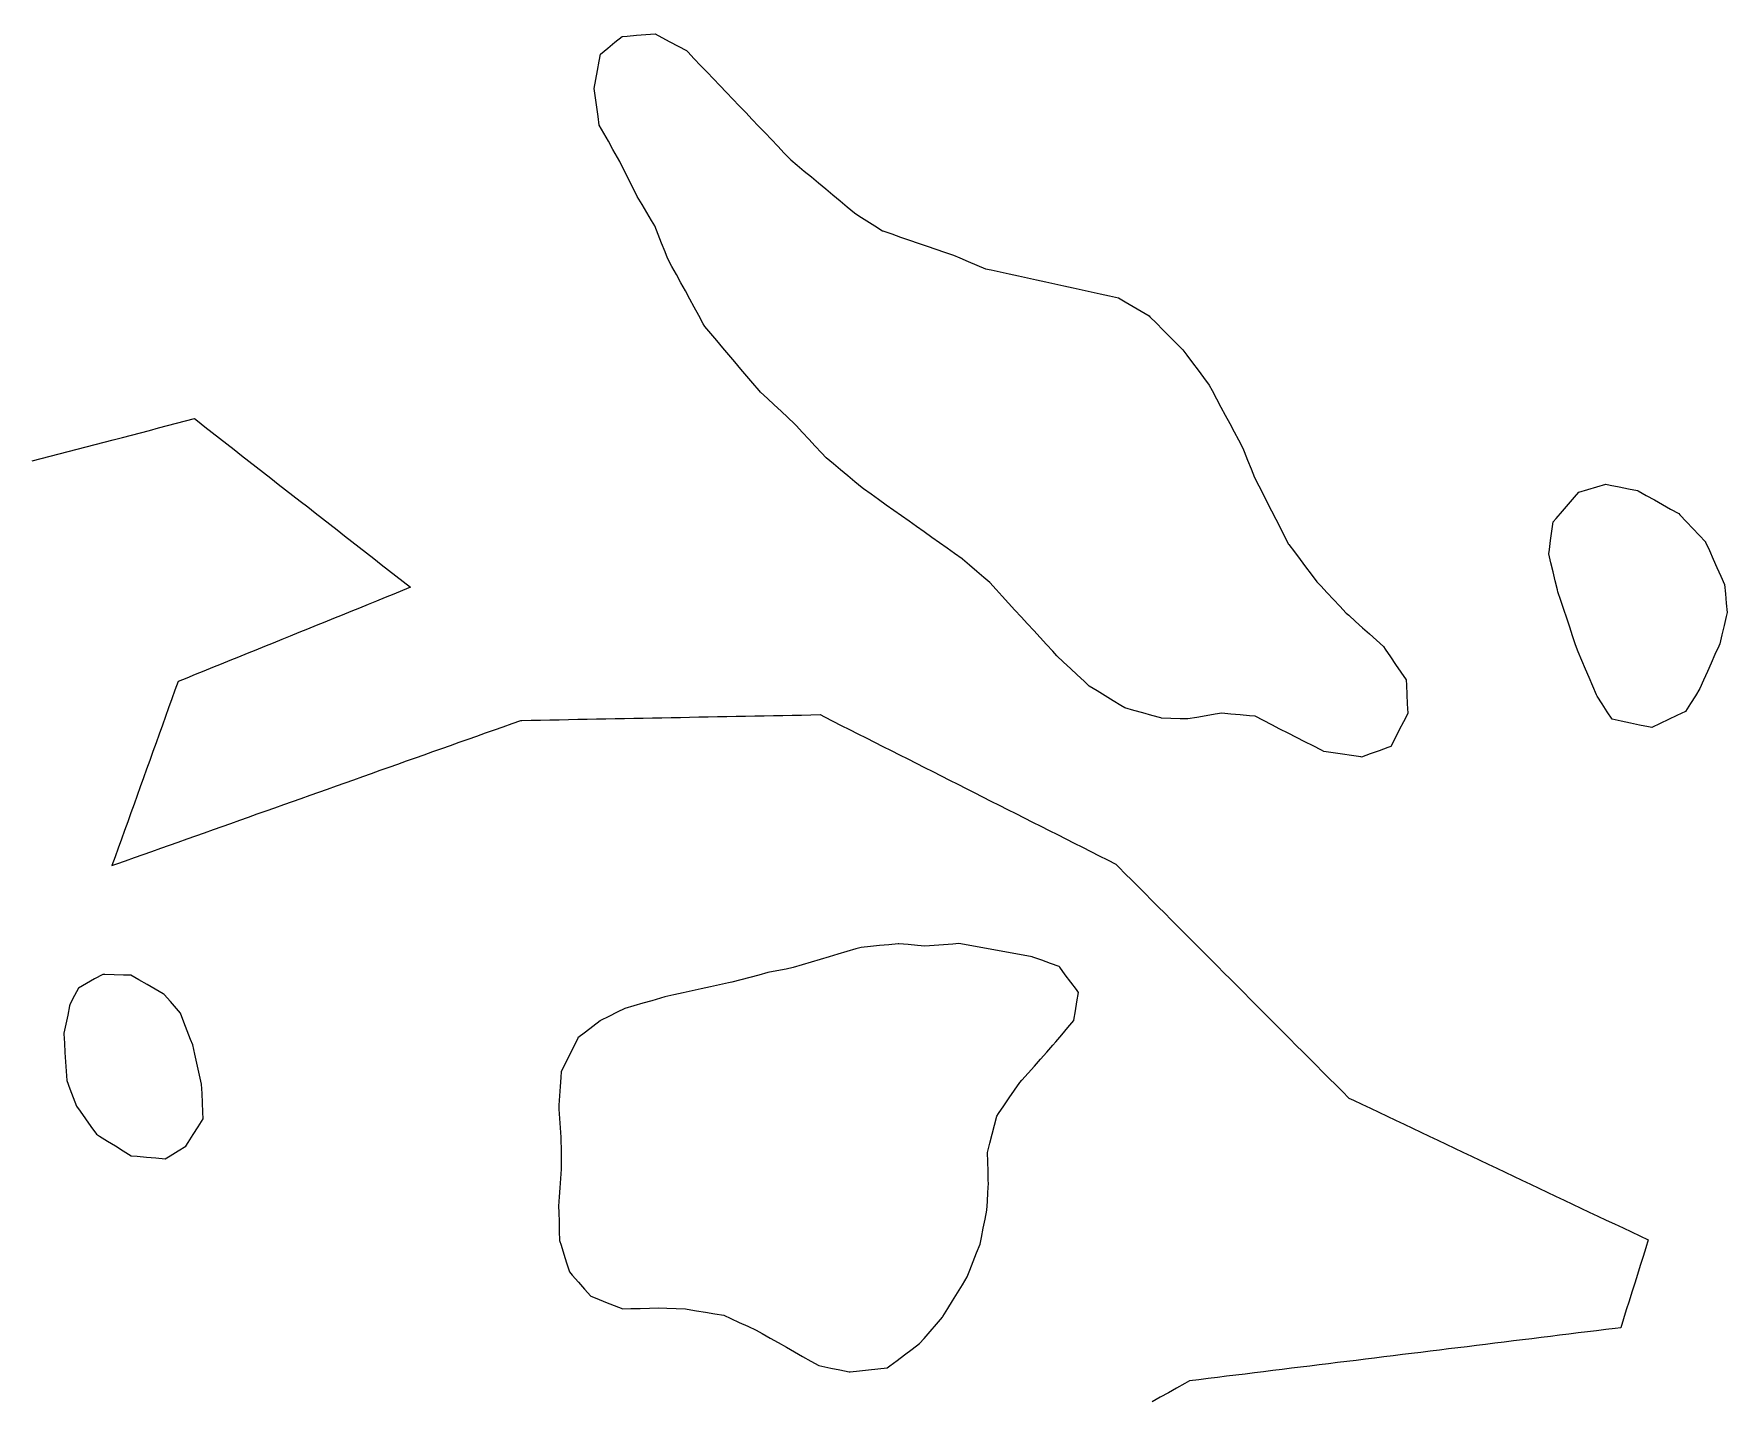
# Model space of a CAD drawing. Header units: millimetres. Extents: x 230 to 3347, y 514 to 5196.
# Drawn here: x 737 to 918.7, y 2103.2 to 2249.6 of the extents above; entities that cross this region are included whole.
import ezdxf

# ---------------------------------------------------------------- set-up
doc = ezdxf.new("R2010")
doc.units = ezdxf.units.MM
for name, color, linetype in [('ALL_HOLES', 1, 'Continuous'), ('ALL_ISLANDS', 7, 'Continuous'), ('OUTLINE_ISLAND_01', 7, 'Continuous'), ('OUTLINE_ISLAND_01_HOLE_93', 1, 'Continuous'), ('OUTLINE_ISLAND_01_HOLE_99', 1, 'Continuous'), ('OUTLINE_ISLAND_06', 7, 'Continuous'), ('OUTLINE_ISLAND_44', 7, 'Continuous')]:
    doc.layers.add(name, color=color, linetype=linetype)

msp = doc.modelspace()

# ---------------------------------------------------------------- linework, layer by layer
at = {"layer": 'ALL_HOLES'}
for points in [[(797.85, 2247.4174), (798.6261, 2248.0481), (799.4022, 2248.6787), (800.1783, 2249.3093), (800.7139, 2249.3513), (801.7108, 2249.4296), (802.7078, 2249.5078), (803.7047, 2249.5861), (804.4165, 2249.2054), (805.2984, 2248.7338), (806.1802, 2248.2623), (807.0621, 2247.7907), (807.2061, 2247.6402), (807.8972, 2246.9175), (808.5884, 2246.1947), (809.2795, 2245.472), (809.9707, 2244.7493), (810.6618, 2244.0266), (811.353, 2243.3039), (812.0441, 2242.5812), (812.7353, 2241.8585), (813.4264, 2241.1358), (814.1176, 2240.4131), (814.8087, 2239.6904), (815.4999, 2238.9676), (816.191, 2238.2449), (816.8822, 2237.5222), (817.5734, 2236.7995), (818.2645, 2236.0768), (818.9457, 2235.5076), (819.713, 2234.8664), (820.4804, 2234.2251), (821.2477, 2233.5839), (822.0151, 2232.9427), (822.7824, 2232.3014), (823.5497, 2231.6602), (824.3171, 2231.019), (825.0844, 2230.3778), (825.5846, 2230.0593), (826.4282, 2229.5223), (827.2717, 2228.9852), (828.1153, 2228.4482), (828.1541, 2228.4349), (829.1, 2228.1102), (830.0458, 2227.7856), (830.9917, 2227.461), (831.9375, 2227.1364), (832.8834, 2226.8118), (833.8292, 2226.4872), (834.7751, 2226.1626), (835.7209, 2225.838), (836.3908, 2225.5548), (837.3119, 2225.1654), (838.233, 2224.7761), (839.1541, 2224.3867), (839.7574, 2224.2543), (840.7342, 2224.0401), (841.711, 2223.8258), (842.6878, 2223.6115), (843.6645, 2223.3973), (844.6413, 2223.183), (845.6181, 2222.9687), (846.5949, 2222.7545), (847.5716, 2222.5402), (848.5484, 2222.3259), (849.5252, 2222.1117), (850.502, 2221.8974), (851.4788, 2221.6832), (852.4555, 2221.4689), (853.4323, 2221.2546), (854.1317, 2220.8412), (854.9926, 2220.3324), (855.8535, 2219.8236), (856.7143, 2219.3148), (856.7933, 2219.2353), (857.4982, 2218.5261), (858.2031, 2217.8168), (858.9081, 2217.1075), (859.613, 2216.3982), (860.3179, 2215.689), (860.7614, 2215.0983), (861.3618, 2214.2986), (861.9622, 2213.4989), (862.5626, 2212.6992), (863.163, 2211.8995), (863.4803, 2211.303), (863.9498, 2210.4201), (864.4194, 2209.5372), (864.889, 2208.6543), (865.3586, 2207.7714), (865.8281, 2206.8885), (866.2977, 2206.0056), (866.7673, 2205.1227), (866.913, 2204.7593), (867.2851, 2203.8311), (867.6572, 2202.9029), (868.0293, 2201.9747), (868.035, 2201.9635), (868.4891, 2201.0725), (868.9432, 2200.1816), (869.3973, 2199.2906), (869.8515, 2198.3997), (870.3056, 2197.5087), (870.7597, 2196.6178), (871.2138, 2195.7268), (871.6679, 2194.8359), (871.7074, 2194.7833), (872.3086, 2193.9841), (872.9098, 2193.185), (873.5109, 2192.3859), (874.1121, 2191.5868), (874.7132, 2190.7876), (875.1303, 2190.3421), (875.8137, 2189.6121), (876.4972, 2188.882), (877.1806, 2188.152), (877.864, 2187.422), (878.1263, 2187.1874), (878.8718, 2186.5208), (879.6173, 2185.8543), (880.3627, 2185.1877), (881.1082, 2184.5212), (881.8536, 2183.8546), (882.0493, 2183.5643), (882.608, 2182.7349), (883.1667, 2181.9055), (883.7254, 2181.0762), (884.2841, 2180.2468), (884.3141, 2179.6729), (884.3662, 2178.6742), (884.4183, 2177.6756), (884.4705, 2176.6769), (884.4628, 2176.662), (884.0078, 2175.7715), (883.5529, 2174.881), (883.0979, 2173.9905), (882.6429, 2173.1), (882.3322, 2172.9885), (881.391, 2172.6505), (880.4499, 2172.3126), (879.5087, 2171.9746), (879.4296, 2171.9863), (878.4403, 2172.132), (877.451, 2172.2778), (876.4617, 2172.4236), (875.4723, 2172.5694), (875.2056, 2172.706), (874.3154, 2173.1616), (873.4252, 2173.6172), (872.5351, 2174.0728), (871.6449, 2174.5285), (870.7547, 2174.9841), (869.8645, 2175.4397), (868.9744, 2175.8953), (868.0842, 2176.351), (867.4903, 2176.4047), (866.4944, 2176.4948), (865.4985, 2176.585), (864.5025, 2176.6751), (863.8183, 2176.5601), (862.8322, 2176.3943), (861.846, 2176.2286), (860.8599, 2176.0628), (860.0528, 2176.0923), (859.0534, 2176.1289), (858.0541, 2176.1655), (857.969, 2176.1887), (857.0042, 2176.4515), (856.0394, 2176.7144), (855.0745, 2176.9772), (854.1097, 2177.2401), (853.6948, 2177.4966), (852.8442, 2178.0224), (851.9936, 2178.5483), (851.143, 2179.0741), (850.2925, 2179.6), (849.7372, 2180.1186), (849.0064, 2180.8013), (848.2756, 2181.4839), (847.5448, 2182.1665), (846.8141, 2182.8491), (846.3722, 2183.3305), (845.6961, 2184.0673), (845.0199, 2184.8041), (844.3438, 2185.5408), (843.6676, 2186.2776), (842.9915, 2187.0144), (842.3153, 2187.7511), (841.6391, 2188.4879), (840.963, 2189.2246), (840.2868, 2189.9614), (839.6107, 2190.6982), (838.971, 2191.2508), (838.2142, 2191.9045), (837.4575, 2192.5583), (836.7007, 2193.212), (836.6632, 2193.2386), (835.8474, 2193.817), (835.0316, 2194.3953), (834.2159, 2194.9737), (833.4001, 2195.5521), (832.5843, 2196.1304), (831.7685, 2196.7088), (830.9528, 2197.2872), (830.137, 2197.8655), (829.3212, 2198.4439), (828.5054, 2199.0223), (827.6896, 2199.6006), (826.8739, 2200.179), (826.0581, 2200.7574), (825.9126, 2200.8786), (825.1446, 2201.519), (824.3765, 2202.1594), (823.6084, 2202.7998), (822.8404, 2203.4401), (822.0723, 2204.0805), (821.5725, 2204.6208), (820.8935, 2205.3548), (820.2144, 2206.0889), (819.5354, 2206.823), (818.8563, 2207.5571), (818.6788, 2207.7227), (817.9475, 2208.4048), (817.2162, 2209.0869), (816.485, 2209.769), (815.7537, 2210.4511), (815.0224, 2211.1332), (814.8562, 2211.3289), (814.2089, 2212.0911), (813.5615, 2212.8532), (812.9142, 2213.6154), (812.2668, 2214.3776), (811.6195, 2215.1398), (810.9721, 2215.902), (810.3248, 2216.6642), (809.6774, 2217.4264), (809.0301, 2218.1886), (808.8693, 2218.4832), (808.3903, 2219.3611), (807.9114, 2220.2389), (807.4324, 2221.1168), (806.9534, 2221.9946), (806.4745, 2222.8724), (805.9955, 2223.7503), (805.5166, 2224.6281), (805.0376, 2225.5059), (804.7742, 2226.1787), (804.4095, 2227.1099), (804.0449, 2228.041), (803.6803, 2228.9722), (803.3337, 2229.5488), (802.8186, 2230.406), (802.3035, 2231.2631), (801.7884, 2232.1202), (801.6986, 2232.3011), (801.254, 2233.1968), (800.8093, 2234.0925), (800.3646, 2234.9882), (799.9199, 2235.8839), (799.6746, 2236.3196), (799.184, 2237.191), (798.6934, 2238.0624), (798.2028, 2238.9338), (797.7122, 2239.8052), (797.5855, 2240.735), (797.4503, 2241.7259), (797.3152, 2242.7167), (797.1801, 2243.7075), (797.3552, 2244.677), (797.5329, 2245.6611), (797.7106, 2246.6452)], [(902.8303, 2200.3864), (903.7881, 2200.6737), (904.7459, 2200.9611), (905.7037, 2201.2484), (906.187, 2201.1526), (907.168, 2200.9582), (908.1489, 2200.7638), (909.1298, 2200.5693), (909.1812, 2200.5405), (910.0535, 2200.0517), (910.9259, 2199.5628), (911.7982, 2199.0739), (912.6706, 2198.5851), (913.543, 2198.0962), (913.6718, 2197.9605), (914.3601, 2197.2351), (915.0484, 2196.5097), (915.7367, 2195.7842), (916.425, 2195.0588), (916.4284, 2195.0512), (916.8328, 2194.1367), (917.2372, 2193.2221), (917.6416, 2192.3075), (918.046, 2191.3929), (918.4504, 2190.4783), (918.5452, 2189.4852), (918.6402, 2188.4897), (918.7352, 2187.4942), (918.6319, 2187.054), (918.4034, 2186.0804), (918.175, 2185.1069), (917.9465, 2184.1333), (917.8373, 2183.8877), (917.4312, 2182.9739), (917.0251, 2182.0601), (916.6189, 2181.1462), (916.2128, 2180.2324), (915.8067, 2179.3186), (915.332, 2178.5604), (914.8013, 2177.7128), (914.2706, 2176.8652), (914.2566, 2176.8585), (913.3538, 2176.4283), (912.4511, 2175.9981), (911.5484, 2175.5679), (910.6456, 2175.1377), (910.3094, 2175.2077), (909.3304, 2175.4116), (908.3515, 2175.6155), (907.3725, 2175.8195), (906.3935, 2176.0234), (905.8734, 2176.8343), (905.3336, 2177.676), (904.7938, 2178.5178), (904.7287, 2178.6674), (904.3301, 2179.5845), (903.9314, 2180.5016), (903.5328, 2181.4187), (903.1342, 2182.3358), (902.7355, 2183.253), (902.4758, 2184.0268), (902.1575, 2184.9748), (901.8393, 2185.9228), (901.5211, 2186.8708), (901.2028, 2187.8188), (900.8846, 2188.7668), (900.5663, 2189.7148), (900.521, 2189.9064), (900.2905, 2190.8794), (900.06, 2191.8525), (899.8295, 2192.8256), (899.599, 2193.7987), (899.6603, 2194.2386), (899.7984, 2195.2291), (899.9365, 2196.2195), (900.0746, 2197.2099), (900.4064, 2197.5924), (901.0617, 2198.3478), (901.717, 2199.1031), (902.3723, 2199.8585)]]:
    msp.add_lwpolyline(points, close=True, dxfattribs=at)
at = {"layer": 'ALL_ISLANDS'}
msp.add_lwpolyline([(736.8669, 2203.7514), (737.8344, 2204.0041), (738.802, 2204.2568), (739.7695, 2204.5096), (740.737, 2204.7623), (741.7046, 2205.015), (742.6721, 2205.2677), (743.6396, 2205.5205), (744.6072, 2205.7732), (745.5747, 2206.0259), (746.5423, 2206.2787), (747.5098, 2206.5314), (748.4773, 2206.7841), (749.4449, 2207.0369), (750.4124, 2207.2896), (751.3799, 2207.5423), (752.3475, 2207.7951), (753.315, 2208.0478), (754.2825, 2208.3005), (754.6083, 2208.046), (755.3963, 2207.4303), (756.1843, 2206.8147), (756.9723, 2206.199), (757.7603, 2205.5833), (758.5483, 2204.9676), (759.3363, 2204.352), (760.1243, 2203.7363), (760.9123, 2203.1206), (761.7003, 2202.5049), (762.4883, 2201.8892), (763.2763, 2201.2736), (764.0643, 2200.6579), (764.8523, 2200.0422), (765.6403, 2199.4265), (766.4283, 2198.8109), (767.2163, 2198.1952), (768.0043, 2197.5795), (768.7923, 2196.9638), (769.5803, 2196.3482), (770.3683, 2195.7325), (771.1563, 2195.1168), (771.9443, 2194.5011), (772.7323, 2193.8855), (773.5203, 2193.2698), (774.3083, 2192.6541), (775.0963, 2192.0384), (775.8843, 2191.4227), (776.6723, 2190.8071), (777.4603, 2190.1914), (776.6107, 2189.8466), (775.6841, 2189.4706), (774.7575, 2189.0946), (773.8309, 2188.7186), (772.9042, 2188.3426), (771.9776, 2187.9666), (771.051, 2187.5906), (770.1244, 2187.2145), (769.1978, 2186.8385), (768.2712, 2186.4625), (767.3446, 2186.0865), (766.4179, 2185.7105), (765.4913, 2185.3345), (764.5647, 2184.9585), (763.6381, 2184.5824), (762.7115, 2184.2064), (761.7849, 2183.8304), (760.8583, 2183.4544), (759.9316, 2183.0784), (759.005, 2182.7024), (758.0784, 2182.3264), (757.1518, 2181.9504), (756.2252, 2181.5743), (755.2986, 2181.1983), (754.372, 2180.8223), (753.4453, 2180.4463), (752.5187, 2180.0703), (752.188, 2179.1496), (751.85, 2178.2085), (751.5119, 2177.2674), (751.1739, 2176.3263), (750.8359, 2175.3851), (750.4978, 2174.444), (750.1598, 2173.5029), (749.8217, 2172.5617), (749.4837, 2171.6206), (749.1456, 2170.6795), (748.8076, 2169.7384), (748.4695, 2168.7972), (748.1315, 2167.8561), (747.7934, 2166.915), (747.4554, 2165.9738), (747.1173, 2165.0327), (746.7793, 2164.0916), (746.4413, 2163.1504), (746.1032, 2162.2093), (745.7652, 2161.2682), (745.4271, 2160.3271), (745.9479, 2160.512), (746.8902, 2160.8466), (747.8326, 2161.1812), (748.7749, 2161.5159), (749.7173, 2161.8505), (750.6596, 2162.1851), (751.602, 2162.5198), (752.5443, 2162.8544), (753.4867, 2163.189), (754.429, 2163.5237), (755.3714, 2163.8583), (756.3137, 2164.1929), (757.2561, 2164.5276), (758.1984, 2164.8622), (759.1408, 2165.1968), (760.0831, 2165.5315), (761.0255, 2165.8661), (761.9678, 2166.2007), (762.9102, 2166.5353), (763.8525, 2166.87), (764.7949, 2167.2046), (765.7372, 2167.5392), (766.6795, 2167.8739), (767.6219, 2168.2085), (768.5642, 2168.5431), (769.5066, 2168.8778), (770.4489, 2169.2124), (771.3913, 2169.547), (772.3336, 2169.8817), (773.276, 2170.2163), (774.2183, 2170.5509), (775.1607, 2170.8856), (776.103, 2171.2202), (777.0454, 2171.5548), (777.9877, 2171.8894), (778.9301, 2172.2241), (779.8724, 2172.5587), (780.8148, 2172.8933), (781.7571, 2173.228), (782.6995, 2173.5626), (783.6418, 2173.8972), (784.5842, 2174.2319), (785.5265, 2174.5665), (786.4689, 2174.9011), (787.4112, 2175.2358), (788.3536, 2175.5704), (789.2959, 2175.905), (789.4178, 2175.9074), (790.4176, 2175.9267), (791.4174, 2175.946), (792.4172, 2175.9654), (793.417, 2175.9847), (794.4168, 2176.004), (795.4166, 2176.0234), (796.4165, 2176.0427), (797.4163, 2176.062), (798.4161, 2176.0814), (799.4159, 2176.1007), (800.4157, 2176.12), (801.4155, 2176.1394), (802.4153, 2176.1587), (803.4151, 2176.178), (804.415, 2176.1974), (805.4148, 2176.2167), (806.4146, 2176.236), (807.4144, 2176.2554), (808.4142, 2176.2747), (809.414, 2176.294), (810.4138, 2176.3134), (811.4136, 2176.3327), (812.4135, 2176.352), (813.4133, 2176.3714), (814.4131, 2176.3907), (815.4129, 2176.41), (816.4127, 2176.4294), (817.4125, 2176.4487), (818.4123, 2176.468), (819.4122, 2176.4874), (820.412, 2176.5067), (821.4118, 2176.526), (821.8956, 2176.2814), (822.788, 2175.8301), (823.6804, 2175.3789), (824.5728, 2174.9276), (825.4652, 2174.4764), (826.3576, 2174.0251), (827.25, 2173.5739), (828.1424, 2173.1226), (829.0348, 2172.6714), (829.9272, 2172.2201), (830.8196, 2171.7689), (831.712, 2171.3176), (832.6044, 2170.8664), (833.4968, 2170.4151), (834.3892, 2169.9639), (835.2816, 2169.5126), (836.174, 2169.0614), (837.0664, 2168.6101), (837.9588, 2168.1589), (838.8512, 2167.7076), (839.7436, 2167.2564), (840.636, 2166.8051), (841.5284, 2166.3538), (842.4208, 2165.9026), (843.3132, 2165.4513), (844.2056, 2165.0001), (845.098, 2164.5488), (845.9903, 2164.0976), (846.8827, 2163.6463), (847.7751, 2163.1951), (848.6675, 2162.7438), (849.5599, 2162.2926), (850.4523, 2161.8413), (851.3447, 2161.3901), (852.2371, 2160.9388), (853.1295, 2160.4876), (853.451, 2160.1649), (854.1567, 2159.4565), (854.8625, 2158.7481), (855.5683, 2158.0396), (856.2741, 2157.3312), (856.9798, 2156.6228), (857.6856, 2155.9143), (858.3914, 2155.2059), (859.0971, 2154.4974), (859.8029, 2153.789), (860.5087, 2153.0806), (861.2145, 2152.3721), (861.9202, 2151.6637), (862.626, 2150.9552), (863.3318, 2150.2468), (864.0376, 2149.5384), (864.7433, 2148.8299), (865.4491, 2148.1215), (866.1549, 2147.4131), (866.8607, 2146.7046), (867.5664, 2145.9962), (868.2722, 2145.2877), (868.978, 2144.5793), (869.6837, 2143.8709), (870.3895, 2143.1624), (871.0953, 2142.454), (871.8011, 2141.7456), (872.5068, 2141.0371), (873.2126, 2140.3287), (873.9184, 2139.6202), (874.6242, 2138.9118), (875.3299, 2138.2034), (876.0357, 2137.4949), (876.7415, 2136.7865), (877.4472, 2136.0781), (878.153, 2135.3696), (878.6446, 2135.1367), (879.5483, 2134.7086), (880.452, 2134.2804), (881.3557, 2133.8523), (882.2594, 2133.4241), (883.1632, 2132.996), (884.0669, 2132.5678), (884.9706, 2132.1397), (885.8743, 2131.7115), (886.778, 2131.2834), (887.6817, 2130.8552), (888.5854, 2130.4271), (889.4891, 2129.999), (890.3928, 2129.5708), (891.2965, 2129.1427), (892.2002, 2128.7145), (893.1039, 2128.2864), (894.0077, 2127.8582), (894.9114, 2127.4301), (895.8151, 2127.0019), (896.7188, 2126.5738), (897.6225, 2126.1456), (898.5262, 2125.7175), (899.4299, 2125.2893), (900.3336, 2124.8612), (901.2373, 2124.433), (902.141, 2124.0049), (903.0447, 2123.5767), (903.9485, 2123.1486), (904.8522, 2122.7205), (905.7559, 2122.2923), (906.6596, 2121.8642), (907.5633, 2121.436), (908.467, 2121.0079), (909.3707, 2120.5797), (910.2744, 2120.1516), (910.0127, 2119.3184), (909.713, 2118.3643), (909.4134, 2117.4103), (909.1137, 2116.4562), (908.8141, 2115.5022), (908.5144, 2114.5481), (908.2147, 2113.5941), (907.9151, 2112.64), (907.6154, 2111.686), (907.3157, 2110.7319), (906.7152, 2110.6579), (905.7227, 2110.5355), (904.7302, 2110.4131), (903.7377, 2110.2908), (902.7452, 2110.1684), (901.7527, 2110.046), (900.7603, 2109.9236), (899.7678, 2109.8012), (898.7753, 2109.6789), (897.7828, 2109.5565), (896.7903, 2109.4341), (895.7978, 2109.3117), (894.8054, 2109.1894), (893.8129, 2109.067), (892.8204, 2108.9446), (891.8279, 2108.8222), (890.8354, 2108.6998), (889.8429, 2108.5775), (888.8505, 2108.4551), (887.858, 2108.3327), (886.8655, 2108.2103), (885.873, 2108.0879), (884.8805, 2107.9656), (883.888, 2107.8432), (882.8956, 2107.7208), (881.9031, 2107.5984), (880.9106, 2107.4761), (879.9181, 2107.3537), (878.9256, 2107.2313), (877.9331, 2107.1089), (876.9407, 2106.9865), (875.9482, 2106.8642), (874.9557, 2106.7418), (873.9632, 2106.6194), (872.9707, 2106.497), (871.9782, 2106.3747), (870.9857, 2106.2523), (869.9933, 2106.1299), (869.0008, 2106.0075), (868.0083, 2105.8851), (867.0158, 2105.7628), (866.0233, 2105.6404), (865.0308, 2105.518), (864.0384, 2105.3956), (863.0459, 2105.2733), (862.0534, 2105.1509), (861.0609, 2105.0285), (860.532, 2104.7322), (859.6595, 2104.2435), (858.7871, 2103.7548), (857.9146, 2103.266), (857.0422, 2102.7773)], dxfattribs=at)
for points in [[(847.0647, 2149.4919), (846.1249, 2149.8336), (845.1851, 2150.1753), (844.2453, 2150.5171), (844.1784, 2150.5292), (843.1944, 2150.7071), (842.2103, 2150.8849), (841.2263, 2151.0628), (840.2422, 2151.2407), (839.2582, 2151.4186), (838.2741, 2151.5965), (837.2901, 2151.7744), (836.306, 2151.9523), (835.6402, 2151.9044), (834.6428, 2151.8328), (833.6454, 2151.7612), (832.648, 2151.6895), (831.8479, 2151.7587), (830.8516, 2151.8448), (829.8553, 2151.9309), (829.7903, 2151.9247), (828.7948, 2151.8302), (827.7992, 2151.7357), (826.8037, 2151.6412), (825.8082, 2151.5466), (825.2458, 2151.3792), (824.2874, 2151.0939), (823.329, 2150.8085), (822.3706, 2150.5232), (821.4121, 2150.2379), (820.4537, 2149.9525), (819.4953, 2149.6672), (818.5368, 2149.3819), (817.7549, 2149.2285), (816.7736, 2149.0361), (815.7923, 2148.8437), (815.7884, 2148.8427), (814.8221, 2148.5854), (813.8558, 2148.3281), (812.8894, 2148.0708), (811.9231, 2147.8135), (811.5888, 2147.7404), (810.6119, 2147.5268), (809.6349, 2147.3133), (808.658, 2147.0998), (807.6811, 2146.8862), (806.7041, 2146.6727), (805.7272, 2146.4592), (804.7503, 2146.2456), (804.2991, 2146.1129), (803.3397, 2145.8306), (802.3804, 2145.5484), (801.421, 2145.2662), (800.4617, 2144.9839), (799.6514, 2144.5832), (798.755, 2144.1399), (797.8586, 2143.6967), (797.816, 2143.6643), (797.0202, 2143.0587), (796.2244, 2142.4531), (795.4287, 2141.8475), (795.4144, 2141.8185), (794.9721, 2140.9217), (794.5297, 2140.0248), (794.0874, 2139.128), (793.6451, 2138.2311), (793.5954, 2137.6), (793.5168, 2136.603), (793.4383, 2135.6061), (793.3598, 2134.6092), (793.3901, 2134.1824), (793.4609, 2133.1849), (793.5318, 2132.1875), (793.6026, 2131.19), (793.6063, 2130.8702), (793.6177, 2129.8703), (793.6292, 2128.8703), (793.6407, 2127.8704), (793.6323, 2127.7571), (793.5587, 2126.7598), (793.485, 2125.7625), (793.4114, 2124.7652), (793.3378, 2123.7679), (793.3617, 2123.0804), (793.3964, 2122.081), (793.4311, 2121.0816), (793.4658, 2120.0822), (793.6171, 2119.5941), (793.9132, 2118.6389), (794.2093, 2117.6838), (794.5053, 2116.7286), (794.824, 2116.3665), (795.4847, 2115.6159), (796.1454, 2114.8652), (796.806, 2114.1145), (797.4487, 2113.8607), (798.3788, 2113.4932), (799.3088, 2113.1258), (800.2389, 2112.7584), (801.098, 2112.7834), (802.0976, 2112.8125), (803.0971, 2112.8417), (804.0967, 2112.8708), (804.9597, 2112.8321), (805.9587, 2112.7874), (806.9577, 2112.7427), (807.1519, 2112.7109), (808.1388, 2112.5496), (809.1257, 2112.3883), (810.1126, 2112.227), (811.0995, 2112.0656), (811.8349, 2111.7271), (812.7433, 2111.3089), (813.6517, 2110.8907), (814.56, 2110.4725), (815.1857, 2110.1174), (816.0554, 2109.6238), (816.9251, 2109.1302), (817.7948, 2108.6366), (818.6645, 2108.143), (819.5342, 2107.6494), (820.4039, 2107.1558), (821.2736, 2106.6622), (821.582, 2106.5992), (822.5618, 2106.3991), (823.5416, 2106.199), (824.5213, 2105.999), (824.6272, 2106.01), (825.6218, 2106.1135), (826.6165, 2106.2169), (827.6111, 2106.3204), (828.6057, 2106.4239), (828.8795, 2106.6291), (829.6798, 2107.2287), (830.4801, 2107.8283), (831.2804, 2108.4279), (832.0807, 2109.0275), (832.571, 2109.5904), (833.2277, 2110.3445), (833.8845, 2111.0986), (834.5413, 2111.8527), (834.5882, 2111.9294), (835.1098, 2112.7826), (835.6314, 2113.6358), (836.153, 2114.489), (836.6746, 2115.3422), (837.1962, 2116.1954), (837.4738, 2116.9004), (837.8401, 2117.8309), (838.2064, 2118.7614), (838.5727, 2119.6918), (838.7211, 2120.4215), (838.9203, 2121.4014), (839.1196, 2122.3814), (839.3188, 2123.3613), (839.3654, 2124.2628), (839.4171, 2125.2615), (839.4687, 2126.2601), (839.4603, 2126.5351), (839.4296, 2127.5346), (839.3989, 2128.5341), (839.3682, 2129.5336), (839.3736, 2129.5547), (839.6201, 2130.5238), (839.8665, 2131.493), (840.113, 2132.4621), (840.3595, 2133.4313), (840.5708, 2133.7387), (841.1372, 2134.5628), (841.7037, 2135.387), (842.2701, 2136.2111), (842.8365, 2137.0352), (843.0724, 2137.3015), (843.7355, 2138.0501), (844.3986, 2138.7986), (845.0616, 2139.5472), (845.7247, 2140.2958), (846.3877, 2141.0443), (846.6999, 2141.4163), (847.3427, 2142.1823), (847.9856, 2142.9482), (848.6285, 2143.7142), (848.6345, 2143.7494), (848.8045, 2144.7349), (848.9745, 2145.7203), (849.1444, 2146.7058), (848.912, 2147.0171), (848.3138, 2147.8185), (847.7157, 2148.6199), (847.1175, 2149.4212)], [(744.436, 2148.652), (743.5645, 2148.1618), (742.6929, 2147.6715), (741.8213, 2147.1813), (741.3972, 2146.3687), (740.9346, 2145.4822), (740.8891, 2145.2691), (740.6802, 2144.2911), (740.4713, 2143.3132), (740.2624, 2142.3352), (740.2669, 2142.2616), (740.3275, 2141.2635), (740.3882, 2140.2653), (740.4489, 2139.2671), (740.5096, 2138.269), (740.5703, 2137.2708), (740.9146, 2136.3754), (741.2735, 2135.4421), (741.6324, 2134.5087), (742.0227, 2133.9562), (742.5997, 2133.1394), (743.1766, 2132.3227), (743.7536, 2131.5059), (744.093, 2131.2954), (744.9429, 2130.7685), (745.7928, 2130.2415), (746.6427, 2129.7145), (747.4926, 2129.1876), (748.1337, 2129.1305), (749.1297, 2129.0419), (750.1258, 2128.9532), (751.1219, 2128.8646), (751.6605, 2129.1907), (752.516, 2129.7086), (753.3715, 2130.2264), (753.6115, 2130.6066), (754.1453, 2131.4522), (754.6791, 2132.2978), (755.2129, 2133.1434), (755.1806, 2133.8785), (755.1365, 2134.8775), (755.0925, 2135.8765), (755.0485, 2136.8756), (754.9799, 2137.1766), (754.7576, 2138.1516), (754.5353, 2139.1266), (754.313, 2140.1016), (754.0907, 2141.0766), (753.8621, 2141.6723), (753.5039, 2142.6059), (753.1457, 2143.5396), (752.7876, 2144.4732), (752.3547, 2144.9741), (751.7009, 2145.7308), (751.0471, 2146.4874), (750.9283, 2146.5559), (750.0619, 2147.0552), (749.1955, 2147.5546), (748.3292, 2148.054), (747.4628, 2148.5533), (746.6609, 2148.5795), (745.6614, 2148.6121), (744.6619, 2148.6447)]]:
    msp.add_lwpolyline(points, close=True, dxfattribs=at)
at = {"layer": 'OUTLINE_ISLAND_01'}
msp.add_lwpolyline([(736.8669, 2203.7514), (737.8344, 2204.0041), (738.802, 2204.2568), (739.7695, 2204.5096), (740.737, 2204.7623), (741.7046, 2205.015), (742.6721, 2205.2677), (743.6396, 2205.5205), (744.6072, 2205.7732), (745.5747, 2206.0259), (746.5423, 2206.2787), (747.5098, 2206.5314), (748.4773, 2206.7841), (749.4449, 2207.0369), (750.4124, 2207.2896), (751.3799, 2207.5423), (752.3475, 2207.7951), (753.315, 2208.0478), (754.2825, 2208.3005), (754.6083, 2208.046), (755.3963, 2207.4303), (756.1843, 2206.8147), (756.9723, 2206.199), (757.7603, 2205.5833), (758.5483, 2204.9676), (759.3363, 2204.352), (760.1243, 2203.7363), (760.9123, 2203.1206), (761.7003, 2202.5049), (762.4883, 2201.8892), (763.2763, 2201.2736), (764.0643, 2200.6579), (764.8523, 2200.0422), (765.6403, 2199.4265), (766.4283, 2198.8109), (767.2163, 2198.1952), (768.0043, 2197.5795), (768.7923, 2196.9638), (769.5803, 2196.3482), (770.3683, 2195.7325), (771.1563, 2195.1168), (771.9443, 2194.5011), (772.7323, 2193.8855), (773.5203, 2193.2698), (774.3083, 2192.6541), (775.0963, 2192.0384), (775.8843, 2191.4227), (776.6723, 2190.8071), (777.4603, 2190.1914), (776.6107, 2189.8466), (775.6841, 2189.4706), (774.7575, 2189.0946), (773.8309, 2188.7186), (772.9042, 2188.3426), (771.9776, 2187.9666), (771.051, 2187.5906), (770.1244, 2187.2145), (769.1978, 2186.8385), (768.2712, 2186.4625), (767.3446, 2186.0865), (766.4179, 2185.7105), (765.4913, 2185.3345), (764.5647, 2184.9585), (763.6381, 2184.5824), (762.7115, 2184.2064), (761.7849, 2183.8304), (760.8583, 2183.4544), (759.9316, 2183.0784), (759.005, 2182.7024), (758.0784, 2182.3264), (757.1518, 2181.9504), (756.2252, 2181.5743), (755.2986, 2181.1983), (754.372, 2180.8223), (753.4453, 2180.4463), (752.5187, 2180.0703), (752.188, 2179.1496), (751.85, 2178.2085), (751.5119, 2177.2674), (751.1739, 2176.3263), (750.8359, 2175.3851), (750.4978, 2174.444), (750.1598, 2173.5029), (749.8217, 2172.5617), (749.4837, 2171.6206), (749.1456, 2170.6795), (748.8076, 2169.7384), (748.4695, 2168.7972), (748.1315, 2167.8561), (747.7934, 2166.915), (747.4554, 2165.9738), (747.1173, 2165.0327), (746.7793, 2164.0916), (746.4413, 2163.1504), (746.1032, 2162.2093), (745.7652, 2161.2682), (745.4271, 2160.3271), (745.9479, 2160.512), (746.8902, 2160.8466), (747.8326, 2161.1812), (748.7749, 2161.5159), (749.7173, 2161.8505), (750.6596, 2162.1851), (751.602, 2162.5198), (752.5443, 2162.8544), (753.4867, 2163.189), (754.429, 2163.5237), (755.3714, 2163.8583), (756.3137, 2164.1929), (757.2561, 2164.5276), (758.1984, 2164.8622), (759.1408, 2165.1968), (760.0831, 2165.5315), (761.0255, 2165.8661), (761.9678, 2166.2007), (762.9102, 2166.5353), (763.8525, 2166.87), (764.7949, 2167.2046), (765.7372, 2167.5392), (766.6795, 2167.8739), (767.6219, 2168.2085), (768.5642, 2168.5431), (769.5066, 2168.8778), (770.4489, 2169.2124), (771.3913, 2169.547), (772.3336, 2169.8817), (773.276, 2170.2163), (774.2183, 2170.5509), (775.1607, 2170.8856), (776.103, 2171.2202), (777.0454, 2171.5548), (777.9877, 2171.8894), (778.9301, 2172.2241), (779.8724, 2172.5587), (780.8148, 2172.8933), (781.7571, 2173.228), (782.6995, 2173.5626), (783.6418, 2173.8972), (784.5842, 2174.2319), (785.5265, 2174.5665), (786.4689, 2174.9011), (787.4112, 2175.2358), (788.3536, 2175.5704), (789.2959, 2175.905), (789.4178, 2175.9074), (790.4176, 2175.9267), (791.4174, 2175.946), (792.4172, 2175.9654), (793.417, 2175.9847), (794.4168, 2176.004), (795.4166, 2176.0234), (796.4165, 2176.0427), (797.4163, 2176.062), (798.4161, 2176.0814), (799.4159, 2176.1007), (800.4157, 2176.12), (801.4155, 2176.1394), (802.4153, 2176.1587), (803.4151, 2176.178), (804.415, 2176.1974), (805.4148, 2176.2167), (806.4146, 2176.236), (807.4144, 2176.2554), (808.4142, 2176.2747), (809.414, 2176.294), (810.4138, 2176.3134), (811.4136, 2176.3327), (812.4135, 2176.352), (813.4133, 2176.3714), (814.4131, 2176.3907), (815.4129, 2176.41), (816.4127, 2176.4294), (817.4125, 2176.4487), (818.4123, 2176.468), (819.4122, 2176.4874), (820.412, 2176.5067), (821.4118, 2176.526), (821.8956, 2176.2814), (822.788, 2175.8301), (823.6804, 2175.3789), (824.5728, 2174.9276), (825.4652, 2174.4764), (826.3576, 2174.0251), (827.25, 2173.5739), (828.1424, 2173.1226), (829.0348, 2172.6714), (829.9272, 2172.2201), (830.8196, 2171.7689), (831.712, 2171.3176), (832.6044, 2170.8664), (833.4968, 2170.4151), (834.3892, 2169.9639), (835.2816, 2169.5126), (836.174, 2169.0614), (837.0664, 2168.6101), (837.9588, 2168.1589), (838.8512, 2167.7076), (839.7436, 2167.2564), (840.636, 2166.8051), (841.5284, 2166.3538), (842.4208, 2165.9026), (843.3132, 2165.4513), (844.2056, 2165.0001), (845.098, 2164.5488), (845.9903, 2164.0976), (846.8827, 2163.6463), (847.7751, 2163.1951), (848.6675, 2162.7438), (849.5599, 2162.2926), (850.4523, 2161.8413), (851.3447, 2161.3901), (852.2371, 2160.9388), (853.1295, 2160.4876), (853.451, 2160.1649), (854.1567, 2159.4565), (854.8625, 2158.7481), (855.5683, 2158.0396), (856.2741, 2157.3312), (856.9798, 2156.6228), (857.6856, 2155.9143), (858.3914, 2155.2059), (859.0971, 2154.4974), (859.8029, 2153.789), (860.5087, 2153.0806), (861.2145, 2152.3721), (861.9202, 2151.6637), (862.626, 2150.9552), (863.3318, 2150.2468), (864.0376, 2149.5384), (864.7433, 2148.8299), (865.4491, 2148.1215), (866.1549, 2147.4131), (866.8607, 2146.7046), (867.5664, 2145.9962), (868.2722, 2145.2877), (868.978, 2144.5793), (869.6837, 2143.8709), (870.3895, 2143.1624), (871.0953, 2142.454), (871.8011, 2141.7456), (872.5068, 2141.0371), (873.2126, 2140.3287), (873.9184, 2139.6202), (874.6242, 2138.9118), (875.3299, 2138.2034), (876.0357, 2137.4949), (876.7415, 2136.7865), (877.4472, 2136.0781), (878.153, 2135.3696), (878.6446, 2135.1367), (879.5483, 2134.7086), (880.452, 2134.2804), (881.3557, 2133.8523), (882.2594, 2133.4241), (883.1632, 2132.996), (884.0669, 2132.5678), (884.9706, 2132.1397), (885.8743, 2131.7115), (886.778, 2131.2834), (887.6817, 2130.8552), (888.5854, 2130.4271), (889.4891, 2129.999), (890.3928, 2129.5708), (891.2965, 2129.1427), (892.2002, 2128.7145), (893.1039, 2128.2864), (894.0077, 2127.8582), (894.9114, 2127.4301), (895.8151, 2127.0019), (896.7188, 2126.5738), (897.6225, 2126.1456), (898.5262, 2125.7175), (899.4299, 2125.2893), (900.3336, 2124.8612), (901.2373, 2124.433), (902.141, 2124.0049), (903.0447, 2123.5767), (903.9485, 2123.1486), (904.8522, 2122.7205), (905.7559, 2122.2923), (906.6596, 2121.8642), (907.5633, 2121.436), (908.467, 2121.0079), (909.3707, 2120.5797), (910.2744, 2120.1516), (910.0127, 2119.3184), (909.713, 2118.3643), (909.4134, 2117.4103), (909.1137, 2116.4562), (908.8141, 2115.5022), (908.5144, 2114.5481), (908.2147, 2113.5941), (907.9151, 2112.64), (907.6154, 2111.686), (907.3157, 2110.7319), (906.7152, 2110.6579), (905.7227, 2110.5355), (904.7302, 2110.4131), (903.7377, 2110.2908), (902.7452, 2110.1684), (901.7527, 2110.046), (900.7603, 2109.9236), (899.7678, 2109.8012), (898.7753, 2109.6789), (897.7828, 2109.5565), (896.7903, 2109.4341), (895.7978, 2109.3117), (894.8054, 2109.1894), (893.8129, 2109.067), (892.8204, 2108.9446), (891.8279, 2108.8222), (890.8354, 2108.6998), (889.8429, 2108.5775), (888.8505, 2108.4551), (887.858, 2108.3327), (886.8655, 2108.2103), (885.873, 2108.0879), (884.8805, 2107.9656), (883.888, 2107.8432), (882.8956, 2107.7208), (881.9031, 2107.5984), (880.9106, 2107.4761), (879.9181, 2107.3537), (878.9256, 2107.2313), (877.9331, 2107.1089), (876.9407, 2106.9865), (875.9482, 2106.8642), (874.9557, 2106.7418), (873.9632, 2106.6194), (872.9707, 2106.497), (871.9782, 2106.3747), (870.9857, 2106.2523), (869.9933, 2106.1299), (869.0008, 2106.0075), (868.0083, 2105.8851), (867.0158, 2105.7628), (866.0233, 2105.6404), (865.0308, 2105.518), (864.0384, 2105.3956), (863.0459, 2105.2733), (862.0534, 2105.1509), (861.0609, 2105.0285), (860.532, 2104.7322), (859.6595, 2104.2435), (858.7871, 2103.7548), (857.9146, 2103.266), (857.0422, 2102.7773)], dxfattribs=at)
at = {"layer": 'OUTLINE_ISLAND_01_HOLE_93'}
msp.add_lwpolyline([(902.8303, 2200.3864), (903.7881, 2200.6737), (904.7459, 2200.9611), (905.7037, 2201.2484), (906.187, 2201.1526), (907.168, 2200.9582), (908.1489, 2200.7638), (909.1298, 2200.5693), (909.1812, 2200.5405), (910.0535, 2200.0517), (910.9259, 2199.5628), (911.7982, 2199.0739), (912.6706, 2198.5851), (913.543, 2198.0962), (913.6718, 2197.9605), (914.3601, 2197.2351), (915.0484, 2196.5097), (915.7367, 2195.7842), (916.425, 2195.0588), (916.4284, 2195.0512), (916.8328, 2194.1367), (917.2372, 2193.2221), (917.6416, 2192.3075), (918.046, 2191.3929), (918.4504, 2190.4783), (918.5452, 2189.4852), (918.6402, 2188.4897), (918.7352, 2187.4942), (918.6319, 2187.054), (918.4034, 2186.0804), (918.175, 2185.1069), (917.9465, 2184.1333), (917.8373, 2183.8877), (917.4312, 2182.9739), (917.0251, 2182.0601), (916.6189, 2181.1462), (916.2128, 2180.2324), (915.8067, 2179.3186), (915.332, 2178.5604), (914.8013, 2177.7128), (914.2706, 2176.8652), (914.2566, 2176.8585), (913.3538, 2176.4283), (912.4511, 2175.9981), (911.5484, 2175.5679), (910.6456, 2175.1377), (910.3094, 2175.2077), (909.3304, 2175.4116), (908.3515, 2175.6155), (907.3725, 2175.8195), (906.3935, 2176.0234), (905.8734, 2176.8343), (905.3336, 2177.676), (904.7938, 2178.5178), (904.7287, 2178.6674), (904.3301, 2179.5845), (903.9314, 2180.5016), (903.5328, 2181.4187), (903.1342, 2182.3358), (902.7355, 2183.253), (902.4758, 2184.0268), (902.1575, 2184.9748), (901.8393, 2185.9228), (901.5211, 2186.8708), (901.2028, 2187.8188), (900.8846, 2188.7668), (900.5663, 2189.7148), (900.521, 2189.9064), (900.2905, 2190.8794), (900.06, 2191.8525), (899.8295, 2192.8256), (899.599, 2193.7987), (899.6603, 2194.2386), (899.7984, 2195.2291), (899.9365, 2196.2195), (900.0746, 2197.2099), (900.4064, 2197.5924), (901.0617, 2198.3478), (901.717, 2199.1031), (902.3723, 2199.8585)], close=True, dxfattribs=at)
at = {"layer": 'OUTLINE_ISLAND_01_HOLE_99'}
msp.add_lwpolyline([(797.85, 2247.4174), (798.6261, 2248.0481), (799.4022, 2248.6787), (800.1783, 2249.3093), (800.7139, 2249.3513), (801.7108, 2249.4296), (802.7078, 2249.5078), (803.7047, 2249.5861), (804.4165, 2249.2054), (805.2984, 2248.7338), (806.1802, 2248.2623), (807.0621, 2247.7907), (807.2061, 2247.6402), (807.8972, 2246.9175), (808.5884, 2246.1947), (809.2795, 2245.472), (809.9707, 2244.7493), (810.6618, 2244.0266), (811.353, 2243.3039), (812.0441, 2242.5812), (812.7353, 2241.8585), (813.4264, 2241.1358), (814.1176, 2240.4131), (814.8087, 2239.6904), (815.4999, 2238.9676), (816.191, 2238.2449), (816.8822, 2237.5222), (817.5734, 2236.7995), (818.2645, 2236.0768), (818.9457, 2235.5076), (819.713, 2234.8664), (820.4804, 2234.2251), (821.2477, 2233.5839), (822.0151, 2232.9427), (822.7824, 2232.3014), (823.5497, 2231.6602), (824.3171, 2231.019), (825.0844, 2230.3778), (825.5846, 2230.0593), (826.4282, 2229.5223), (827.2717, 2228.9852), (828.1153, 2228.4482), (828.1541, 2228.4349), (829.1, 2228.1102), (830.0458, 2227.7856), (830.9917, 2227.461), (831.9375, 2227.1364), (832.8834, 2226.8118), (833.8292, 2226.4872), (834.7751, 2226.1626), (835.7209, 2225.838), (836.3908, 2225.5548), (837.3119, 2225.1654), (838.233, 2224.7761), (839.1541, 2224.3867), (839.7574, 2224.2543), (840.7342, 2224.0401), (841.711, 2223.8258), (842.6878, 2223.6115), (843.6645, 2223.3973), (844.6413, 2223.183), (845.6181, 2222.9687), (846.5949, 2222.7545), (847.5716, 2222.5402), (848.5484, 2222.3259), (849.5252, 2222.1117), (850.502, 2221.8974), (851.4788, 2221.6832), (852.4555, 2221.4689), (853.4323, 2221.2546), (854.1317, 2220.8412), (854.9926, 2220.3324), (855.8535, 2219.8236), (856.7143, 2219.3148), (856.7933, 2219.2353), (857.4982, 2218.5261), (858.2031, 2217.8168), (858.9081, 2217.1075), (859.613, 2216.3982), (860.3179, 2215.689), (860.7614, 2215.0983), (861.3618, 2214.2986), (861.9622, 2213.4989), (862.5626, 2212.6992), (863.163, 2211.8995), (863.4803, 2211.303), (863.9498, 2210.4201), (864.4194, 2209.5372), (864.889, 2208.6543), (865.3586, 2207.7714), (865.8281, 2206.8885), (866.2977, 2206.0056), (866.7673, 2205.1227), (866.913, 2204.7593), (867.2851, 2203.8311), (867.6572, 2202.9029), (868.0293, 2201.9747), (868.035, 2201.9635), (868.4891, 2201.0725), (868.9432, 2200.1816), (869.3973, 2199.2906), (869.8515, 2198.3997), (870.3056, 2197.5087), (870.7597, 2196.6178), (871.2138, 2195.7268), (871.6679, 2194.8359), (871.7074, 2194.7833), (872.3086, 2193.9841), (872.9098, 2193.185), (873.5109, 2192.3859), (874.1121, 2191.5868), (874.7132, 2190.7876), (875.1303, 2190.3421), (875.8137, 2189.6121), (876.4972, 2188.882), (877.1806, 2188.152), (877.864, 2187.422), (878.1263, 2187.1874), (878.8718, 2186.5208), (879.6173, 2185.8543), (880.3627, 2185.1877), (881.1082, 2184.5212), (881.8536, 2183.8546), (882.0493, 2183.5643), (882.608, 2182.7349), (883.1667, 2181.9055), (883.7254, 2181.0762), (884.2841, 2180.2468), (884.3141, 2179.6729), (884.3662, 2178.6742), (884.4183, 2177.6756), (884.4705, 2176.6769), (884.4628, 2176.662), (884.0078, 2175.7715), (883.5529, 2174.881), (883.0979, 2173.9905), (882.6429, 2173.1), (882.3322, 2172.9885), (881.391, 2172.6505), (880.4499, 2172.3126), (879.5087, 2171.9746), (879.4296, 2171.9863), (878.4403, 2172.132), (877.451, 2172.2778), (876.4617, 2172.4236), (875.4723, 2172.5694), (875.2056, 2172.706), (874.3154, 2173.1616), (873.4252, 2173.6172), (872.5351, 2174.0728), (871.6449, 2174.5285), (870.7547, 2174.9841), (869.8645, 2175.4397), (868.9744, 2175.8953), (868.0842, 2176.351), (867.4903, 2176.4047), (866.4944, 2176.4948), (865.4985, 2176.585), (864.5025, 2176.6751), (863.8183, 2176.5601), (862.8322, 2176.3943), (861.846, 2176.2286), (860.8599, 2176.0628), (860.0528, 2176.0923), (859.0534, 2176.1289), (858.0541, 2176.1655), (857.969, 2176.1887), (857.0042, 2176.4515), (856.0394, 2176.7144), (855.0745, 2176.9772), (854.1097, 2177.2401), (853.6948, 2177.4966), (852.8442, 2178.0224), (851.9936, 2178.5483), (851.143, 2179.0741), (850.2925, 2179.6), (849.7372, 2180.1186), (849.0064, 2180.8013), (848.2756, 2181.4839), (847.5448, 2182.1665), (846.8141, 2182.8491), (846.3722, 2183.3305), (845.6961, 2184.0673), (845.0199, 2184.8041), (844.3438, 2185.5408), (843.6676, 2186.2776), (842.9915, 2187.0144), (842.3153, 2187.7511), (841.6391, 2188.4879), (840.963, 2189.2246), (840.2868, 2189.9614), (839.6107, 2190.6982), (838.971, 2191.2508), (838.2142, 2191.9045), (837.4575, 2192.5583), (836.7007, 2193.212), (836.6632, 2193.2386), (835.8474, 2193.817), (835.0316, 2194.3953), (834.2159, 2194.9737), (833.4001, 2195.5521), (832.5843, 2196.1304), (831.7685, 2196.7088), (830.9528, 2197.2872), (830.137, 2197.8655), (829.3212, 2198.4439), (828.5054, 2199.0223), (827.6896, 2199.6006), (826.8739, 2200.179), (826.0581, 2200.7574), (825.9126, 2200.8786), (825.1446, 2201.519), (824.3765, 2202.1594), (823.6084, 2202.7998), (822.8404, 2203.4401), (822.0723, 2204.0805), (821.5725, 2204.6208), (820.8935, 2205.3548), (820.2144, 2206.0889), (819.5354, 2206.823), (818.8563, 2207.5571), (818.6788, 2207.7227), (817.9475, 2208.4048), (817.2162, 2209.0869), (816.485, 2209.769), (815.7537, 2210.4511), (815.0224, 2211.1332), (814.8562, 2211.3289), (814.2089, 2212.0911), (813.5615, 2212.8532), (812.9142, 2213.6154), (812.2668, 2214.3776), (811.6195, 2215.1398), (810.9721, 2215.902), (810.3248, 2216.6642), (809.6774, 2217.4264), (809.0301, 2218.1886), (808.8693, 2218.4832), (808.3903, 2219.3611), (807.9114, 2220.2389), (807.4324, 2221.1168), (806.9534, 2221.9946), (806.4745, 2222.8724), (805.9955, 2223.7503), (805.5166, 2224.6281), (805.0376, 2225.5059), (804.7742, 2226.1787), (804.4095, 2227.1099), (804.0449, 2228.041), (803.6803, 2228.9722), (803.3337, 2229.5488), (802.8186, 2230.406), (802.3035, 2231.2631), (801.7884, 2232.1202), (801.6986, 2232.3011), (801.254, 2233.1968), (800.8093, 2234.0925), (800.3646, 2234.9882), (799.9199, 2235.8839), (799.6746, 2236.3196), (799.184, 2237.191), (798.6934, 2238.0624), (798.2028, 2238.9338), (797.7122, 2239.8052), (797.5855, 2240.735), (797.4503, 2241.7259), (797.3152, 2242.7167), (797.1801, 2243.7075), (797.3552, 2244.677), (797.5329, 2245.6611), (797.7106, 2246.6452)], close=True, dxfattribs=at)
at = {"layer": 'OUTLINE_ISLAND_06'}
msp.add_lwpolyline([(847.0647, 2149.4919), (846.1249, 2149.8336), (845.1851, 2150.1753), (844.2453, 2150.5171), (844.1784, 2150.5292), (843.1944, 2150.7071), (842.2103, 2150.8849), (841.2263, 2151.0628), (840.2422, 2151.2407), (839.2582, 2151.4186), (838.2741, 2151.5965), (837.2901, 2151.7744), (836.306, 2151.9523), (835.6402, 2151.9044), (834.6428, 2151.8328), (833.6454, 2151.7612), (832.648, 2151.6895), (831.8479, 2151.7587), (830.8516, 2151.8448), (829.8553, 2151.9309), (829.7903, 2151.9247), (828.7948, 2151.8302), (827.7992, 2151.7357), (826.8037, 2151.6412), (825.8082, 2151.5466), (825.2458, 2151.3792), (824.2874, 2151.0939), (823.329, 2150.8085), (822.3706, 2150.5232), (821.4121, 2150.2379), (820.4537, 2149.9525), (819.4953, 2149.6672), (818.5368, 2149.3819), (817.7549, 2149.2285), (816.7736, 2149.0361), (815.7923, 2148.8437), (815.7884, 2148.8427), (814.8221, 2148.5854), (813.8558, 2148.3281), (812.8894, 2148.0708), (811.9231, 2147.8135), (811.5888, 2147.7404), (810.6119, 2147.5268), (809.6349, 2147.3133), (808.658, 2147.0998), (807.6811, 2146.8862), (806.7041, 2146.6727), (805.7272, 2146.4592), (804.7503, 2146.2456), (804.2991, 2146.1129), (803.3397, 2145.8306), (802.3804, 2145.5484), (801.421, 2145.2662), (800.4617, 2144.9839), (799.6514, 2144.5832), (798.755, 2144.1399), (797.8586, 2143.6967), (797.816, 2143.6643), (797.0202, 2143.0587), (796.2244, 2142.4531), (795.4287, 2141.8475), (795.4144, 2141.8185), (794.9721, 2140.9217), (794.5297, 2140.0248), (794.0874, 2139.128), (793.6451, 2138.2311), (793.5954, 2137.6), (793.5168, 2136.603), (793.4383, 2135.6061), (793.3598, 2134.6092), (793.3901, 2134.1824), (793.4609, 2133.1849), (793.5318, 2132.1875), (793.6026, 2131.19), (793.6063, 2130.8702), (793.6177, 2129.8703), (793.6292, 2128.8703), (793.6407, 2127.8704), (793.6323, 2127.7571), (793.5587, 2126.7598), (793.485, 2125.7625), (793.4114, 2124.7652), (793.3378, 2123.7679), (793.3617, 2123.0804), (793.3964, 2122.081), (793.4311, 2121.0816), (793.4658, 2120.0822), (793.6171, 2119.5941), (793.9132, 2118.6389), (794.2093, 2117.6838), (794.5053, 2116.7286), (794.824, 2116.3665), (795.4847, 2115.6159), (796.1454, 2114.8652), (796.806, 2114.1145), (797.4487, 2113.8607), (798.3788, 2113.4932), (799.3088, 2113.1258), (800.2389, 2112.7584), (801.098, 2112.7834), (802.0976, 2112.8125), (803.0971, 2112.8417), (804.0967, 2112.8708), (804.9597, 2112.8321), (805.9587, 2112.7874), (806.9577, 2112.7427), (807.1519, 2112.7109), (808.1388, 2112.5496), (809.1257, 2112.3883), (810.1126, 2112.227), (811.0995, 2112.0656), (811.8349, 2111.7271), (812.7433, 2111.3089), (813.6517, 2110.8907), (814.56, 2110.4725), (815.1857, 2110.1174), (816.0554, 2109.6238), (816.9251, 2109.1302), (817.7948, 2108.6366), (818.6645, 2108.143), (819.5342, 2107.6494), (820.4039, 2107.1558), (821.2736, 2106.6622), (821.582, 2106.5992), (822.5618, 2106.3991), (823.5416, 2106.199), (824.5213, 2105.999), (824.6272, 2106.01), (825.6218, 2106.1135), (826.6165, 2106.2169), (827.6111, 2106.3204), (828.6057, 2106.4239), (828.8795, 2106.6291), (829.6798, 2107.2287), (830.4801, 2107.8283), (831.2804, 2108.4279), (832.0807, 2109.0275), (832.571, 2109.5904), (833.2277, 2110.3445), (833.8845, 2111.0986), (834.5413, 2111.8527), (834.5882, 2111.9294), (835.1098, 2112.7826), (835.6314, 2113.6358), (836.153, 2114.489), (836.6746, 2115.3422), (837.1962, 2116.1954), (837.4738, 2116.9004), (837.8401, 2117.8309), (838.2064, 2118.7614), (838.5727, 2119.6918), (838.7211, 2120.4215), (838.9203, 2121.4014), (839.1196, 2122.3814), (839.3188, 2123.3613), (839.3654, 2124.2628), (839.4171, 2125.2615), (839.4687, 2126.2601), (839.4603, 2126.5351), (839.4296, 2127.5346), (839.3989, 2128.5341), (839.3682, 2129.5336), (839.3736, 2129.5547), (839.6201, 2130.5238), (839.8665, 2131.493), (840.113, 2132.4621), (840.3595, 2133.4313), (840.5708, 2133.7387), (841.1372, 2134.5628), (841.7037, 2135.387), (842.2701, 2136.2111), (842.8365, 2137.0352), (843.0724, 2137.3015), (843.7355, 2138.0501), (844.3986, 2138.7986), (845.0616, 2139.5472), (845.7247, 2140.2958), (846.3877, 2141.0443), (846.6999, 2141.4163), (847.3427, 2142.1823), (847.9856, 2142.9482), (848.6285, 2143.7142), (848.6345, 2143.7494), (848.8045, 2144.7349), (848.9745, 2145.7203), (849.1444, 2146.7058), (848.912, 2147.0171), (848.3138, 2147.8185), (847.7157, 2148.6199), (847.1175, 2149.4212)], close=True, dxfattribs=at)
at = {"layer": 'OUTLINE_ISLAND_44'}
msp.add_lwpolyline([(744.436, 2148.652), (743.5645, 2148.1618), (742.6929, 2147.6715), (741.8213, 2147.1813), (741.3972, 2146.3687), (740.9346, 2145.4822), (740.8891, 2145.2691), (740.6802, 2144.2911), (740.4713, 2143.3132), (740.2624, 2142.3352), (740.2669, 2142.2616), (740.3275, 2141.2635), (740.3882, 2140.2653), (740.4489, 2139.2671), (740.5096, 2138.269), (740.5703, 2137.2708), (740.9146, 2136.3754), (741.2735, 2135.4421), (741.6324, 2134.5087), (742.0227, 2133.9562), (742.5997, 2133.1394), (743.1766, 2132.3227), (743.7536, 2131.5059), (744.093, 2131.2954), (744.9429, 2130.7685), (745.7928, 2130.2415), (746.6427, 2129.7145), (747.4926, 2129.1876), (748.1337, 2129.1305), (749.1297, 2129.0419), (750.1258, 2128.9532), (751.1219, 2128.8646), (751.6605, 2129.1907), (752.516, 2129.7086), (753.3715, 2130.2264), (753.6115, 2130.6066), (754.1453, 2131.4522), (754.6791, 2132.2978), (755.2129, 2133.1434), (755.1806, 2133.8785), (755.1365, 2134.8775), (755.0925, 2135.8765), (755.0485, 2136.8756), (754.9799, 2137.1766), (754.7576, 2138.1516), (754.5353, 2139.1266), (754.313, 2140.1016), (754.0907, 2141.0766), (753.8621, 2141.6723), (753.5039, 2142.6059), (753.1457, 2143.5396), (752.7876, 2144.4732), (752.3547, 2144.9741), (751.7009, 2145.7308), (751.0471, 2146.4874), (750.9283, 2146.5559), (750.0619, 2147.0552), (749.1955, 2147.5546), (748.3292, 2148.054), (747.4628, 2148.5533), (746.6609, 2148.5795), (745.6614, 2148.6121), (744.6619, 2148.6447)], close=True, dxfattribs=at)

doc.saveas('drawing.dxf')
